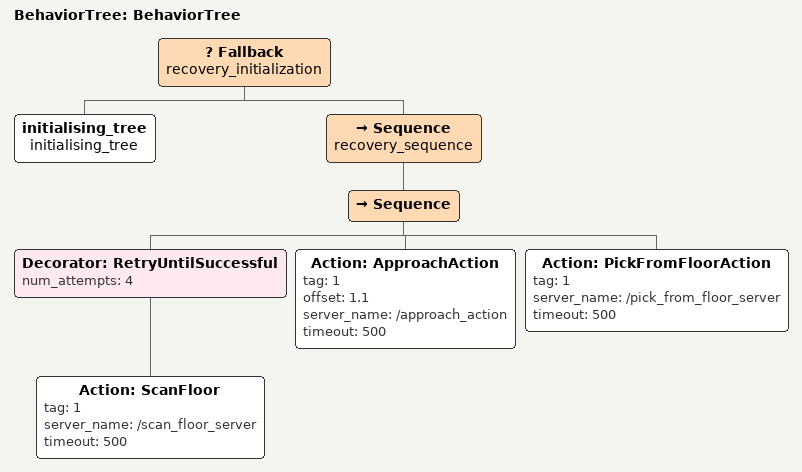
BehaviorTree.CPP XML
<root main_tree_to_execute="BehaviorTree">
  <BehaviorTree ID="BehaviorTree"><Fallback name="recovery_initialization"><initialising_tree name="initialising_tree"/><Sequence name="recovery_sequence"><Sequence>
        <Decorator ID="RetryUntilSuccessful" num_attempts="4">
          <Action ID="ScanFloor" tag="1" server_name="/scan_floor_server" timeout="500"/>
        </Decorator>
        <Action ID="ApproachAction" tag="1" offset="1.1" server_name="/approach_action" timeout="500"/>
        <Action ID="PickFromFloorAction" tag="1" server_name="/pick_from_floor_server" timeout="500"/>
</Sequence></Sequence></Fallback></BehaviorTree>
</root>
